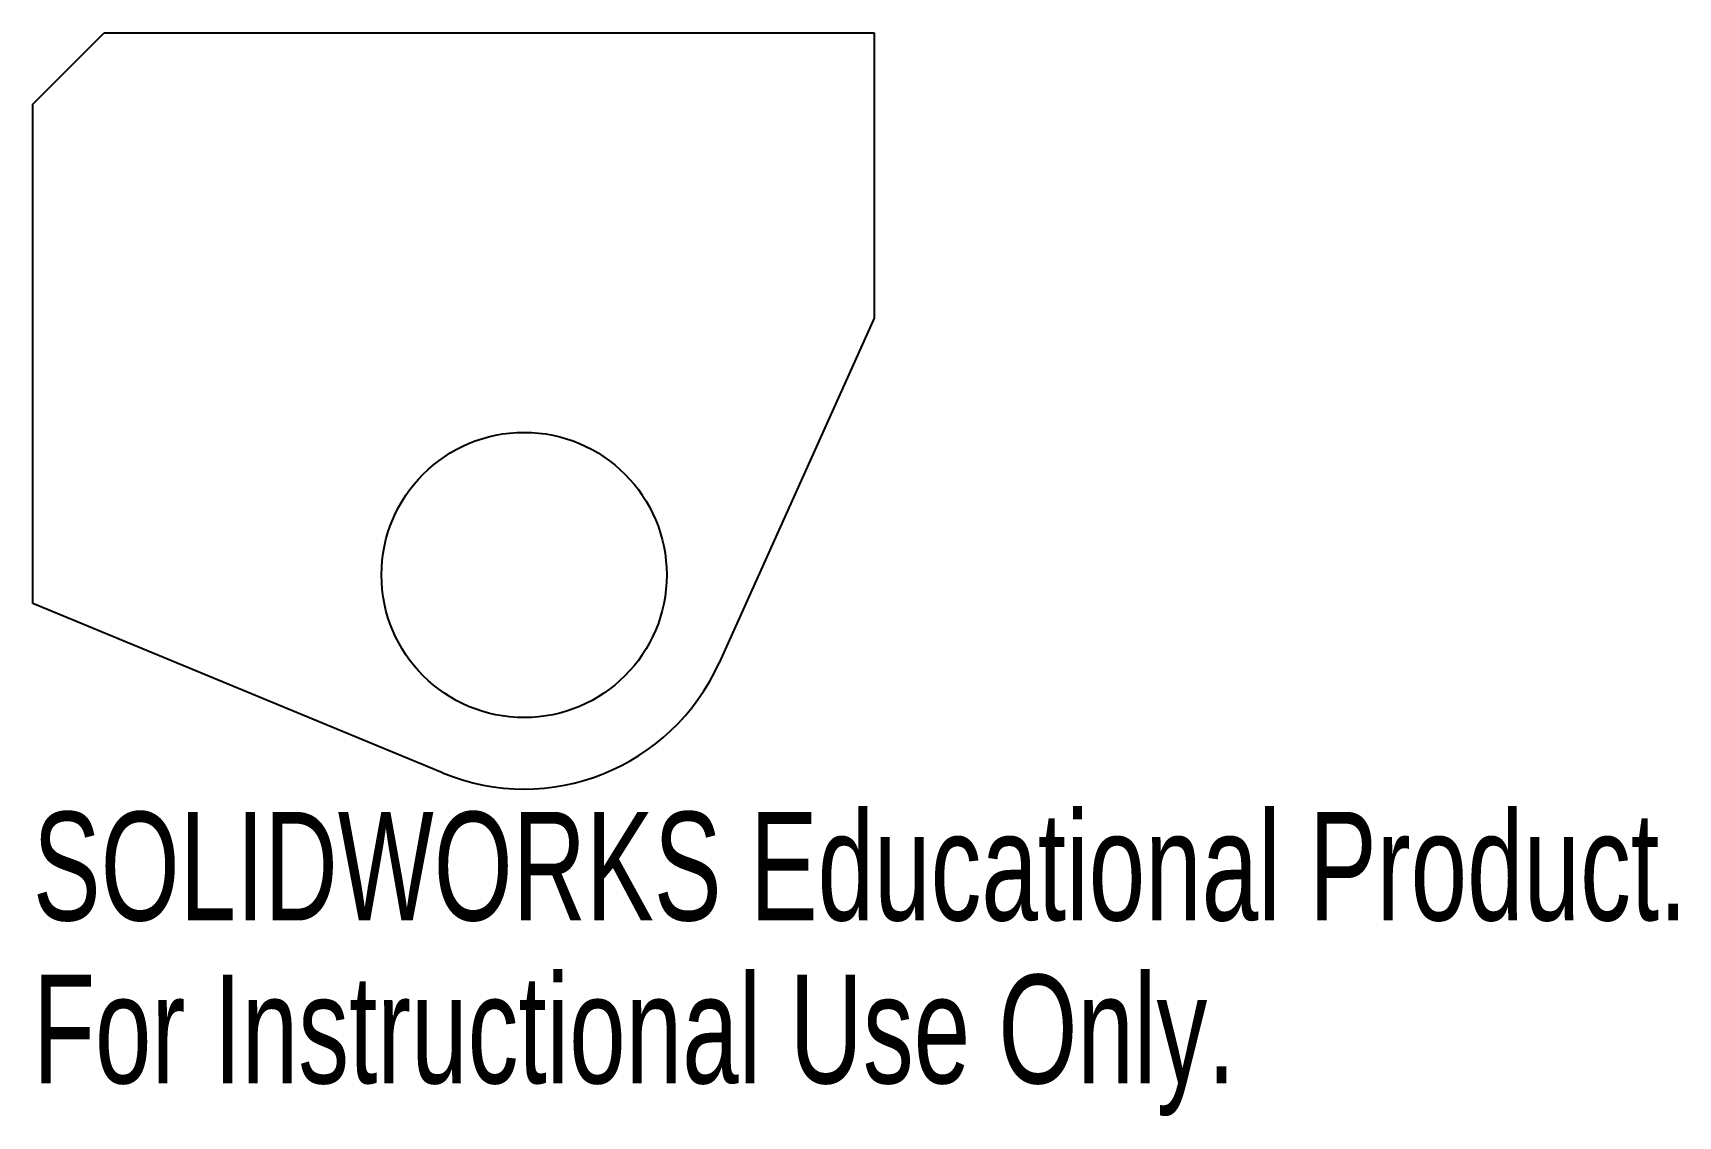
# Model space of a CAD drawing. Header units: inches. Extents: x 0 to 2.88, y -1.9 to 0.
import ezdxf

# ---------------------------------------------------------------- set-up
doc = ezdxf.new("R2010")
doc.units = ezdxf.units.IN
doc.header["$MEASUREMENT"] = 0
doc.styles.add('SLDTEXTSTYLE0', font='TXT', dxfattribs={"width": 0.7})

msp = doc.modelspace()

# ---------------------------------------------------------------- linework, layer by layer
at = {"color": 7, "linetype": 'Continuous', "lineweight": 25}
for p, q in [((0, -0.125), (0.125, 0)), ((0.125, 0), (1.475, 0)), ((1.475, 0), (1.475, -0.5)), ((0, -1), (0, -0.125)), ((1.475, -0.5), (1.2032, -1.1039)), ((0.718, -1.2966), (0, -1))]:
    msp.add_line(p, q, dxfattribs=at)
msp.add_circle((0.8612, -0.95), 0.25, dxfattribs=at)
msp.add_arc((0.8612, -0.95), 0.375, 247.5565, 335.767, dxfattribs=at)

# ---------------------------------------------------------------- texts
at = {"color": 7, "linetype": 'Continuous', "char_height": 0.1903, "attachment_point": 1, "style": 'SLDTEXTSTYLE0'}
for s, insert in [('SOLIDWORKS Educational Product.', (0, -1.3651)), ('For Instructional Use Only.', (0, -1.6506))]:
    msp.add_mtext(s, dxfattribs=dict(at, insert=insert))

doc.saveas('drawing.dxf')
